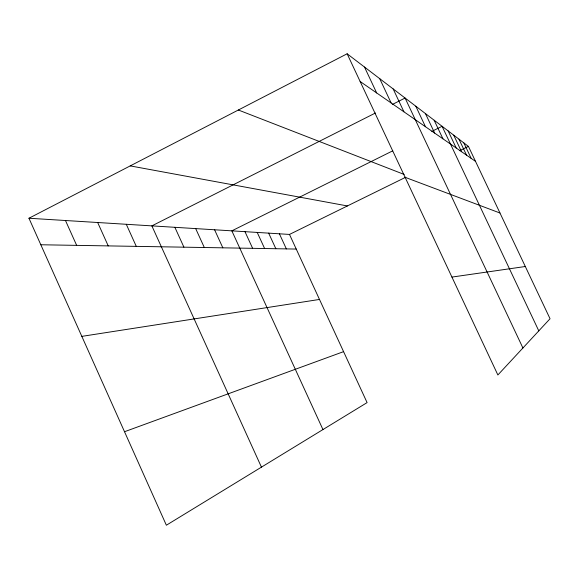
<?xml version="1.0" encoding="UTF-8"?>
<svg xmlns="http://www.w3.org/2000/svg" width="579" height="579" viewBox="0 0 579 579"><rect width="100%" height="100%" fill="white"/><g stroke="black" fill="none" stroke-linecap="round" stroke-linejoin="round"><path stroke-width="0.87" d="M28.95 218.24L289.486 234.43L367.093 402.6L166.368 525.218L28.95 218.24L347.132 53.782L468.425 146.393L550.05 318.739L497.875 374.975L347.132 53.782M375.445 112.999L151.864 225.882L261.447 467.144M392.272 104.502L405.09 98.032L522.917 347.986M392.757 150.822L231.846 230.847L322.952 429.567M431.782 131.419L442.095 126.287L538.796 330.87M289.486 234.43L405.807 177.203M459.668 150.699L468.425 146.393M124.514 431.724L343.579 351.648M81.834 336.37L319.485 299.444M451.931 277.08L525.312 266.506M40.819 244.765L296.238 249.064M130.232 165.891L347.386 205.943M405.105 177.312L499.974 213.007M238.345 110.01L404.171 174.445M360.145 81.501L475.525 161.382M463.844 142.89L471.168 158.364M458.952 139.155L466.522 155.143M453.726 135.168L461.55 151.705M448.117 130.883L456.216 148.014M434.156 120.229L442.942 138.822M425.435 113.564L434.648 133.083M415.794 106.203L425.478 126.736M393.141 88.905L403.925 111.812M379.708 78.65L391.143 102.968M364.495 67.034L376.668 92.944M279.404 233.807L286.359 248.898M268.67 233.142L275.85 248.717M257.221 232.425L264.625 248.529M244.975 231.665L252.625 248.326M214.585 229.776L222.843 247.826M195.68 228.604L204.315 247.515M174.872 227.308L183.919 247.168M126.287 224.29L136.282 246.372M97.677 222.51L108.23 245.894M65.478 220.512L76.652 245.366"/></g></svg>
